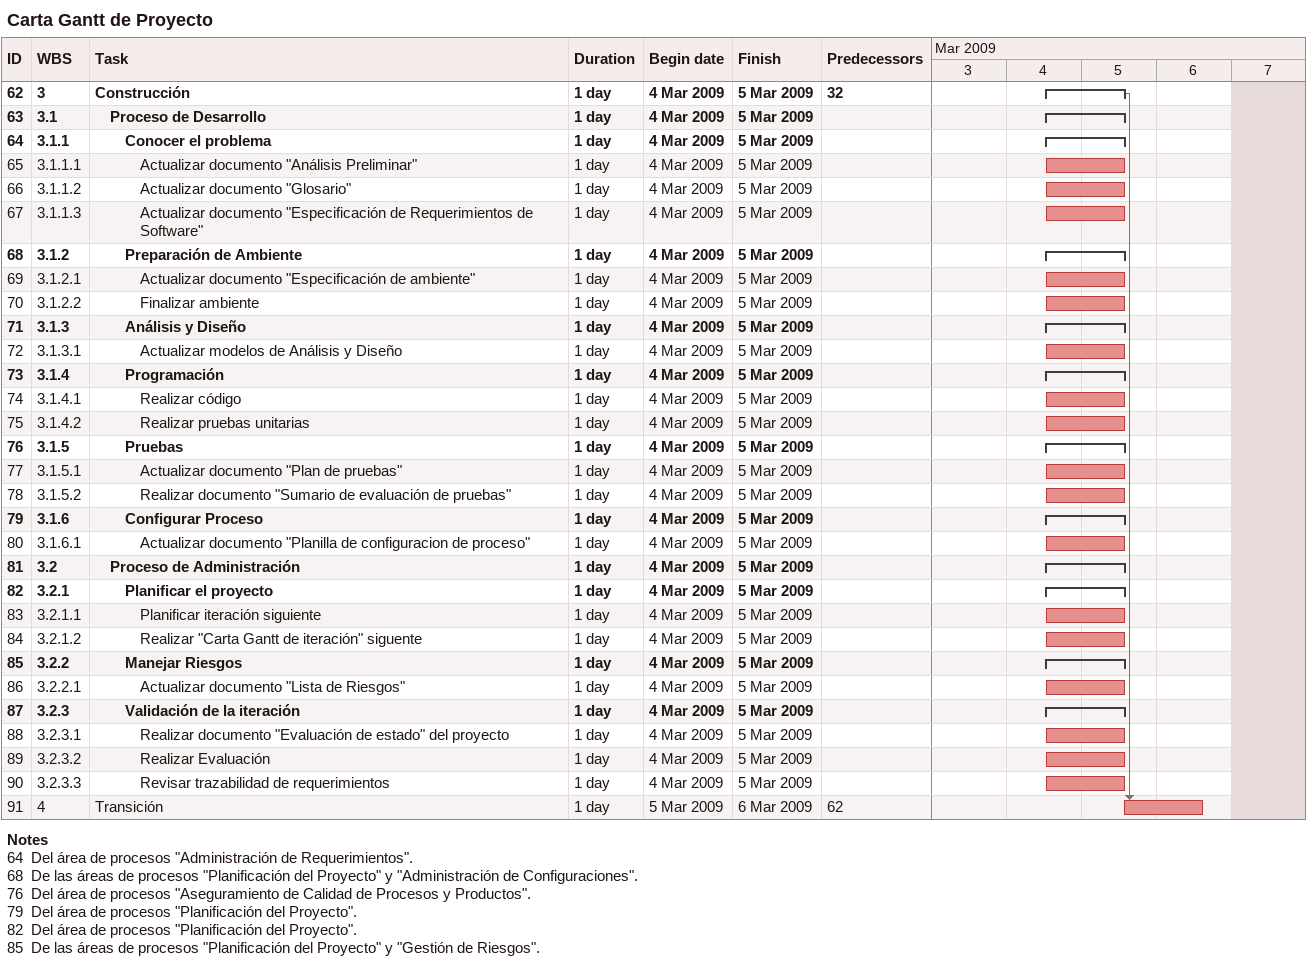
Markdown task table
Carta Gantt de Proyecto

| ID | WBS | Task | Duration | Start | Finish | Predecessors |
|---|---|---|---|---|---|---|
| 62 | 3 | **Construcción** | 1d | 2009-03-04 | 2009-03-05 | 32 |
| 63 | 3.1 | **Proceso de Desarrollo** | 1d | 2009-03-04 | 2009-03-05 |  |
| 64 | 3.1.1 | **Conocer el problema** | 1d | 2009-03-04 | 2009-03-05 |  |
| 65 | 3.1.1.1 | Actualizar documento "Análisis Preliminar" | 1d | 2009-03-04 | 2009-03-05 |  |
| 66 | 3.1.1.2 | Actualizar documento "Glosario" | 1d | 2009-03-04 | 2009-03-05 |  |
| 67 | 3.1.1.3 | Actualizar documento "Especificación de Requerimientos de Software" | 1d | 2009-03-04 | 2009-03-05 |  |
| 68 | 3.1.2 | **Preparación de Ambiente** | 1d | 2009-03-04 | 2009-03-05 |  |
| 69 | 3.1.2.1 | Actualizar documento "Especificación de ambiente" | 1d | 2009-03-04 | 2009-03-05 |  |
| 70 | 3.1.2.2 | Finalizar ambiente | 1d | 2009-03-04 | 2009-03-05 |  |
| 71 | 3.1.3 | **Análisis y Diseño** | 1d | 2009-03-04 | 2009-03-05 |  |
| 72 | 3.1.3.1 | Actualizar modelos de Análisis y Diseño | 1d | 2009-03-04 | 2009-03-05 |  |
| 73 | 3.1.4 | **Programación** | 1d | 2009-03-04 | 2009-03-05 |  |
| 74 | 3.1.4.1 | Realizar código | 1d | 2009-03-04 | 2009-03-05 |  |
| 75 | 3.1.4.2 | Realizar pruebas unitarias | 1d | 2009-03-04 | 2009-03-05 |  |
| 76 | 3.1.5 | **Pruebas** | 1d | 2009-03-04 | 2009-03-05 |  |
| 77 | 3.1.5.1 | Actualizar documento "Plan de pruebas" | 1d | 2009-03-04 | 2009-03-05 |  |
| 78 | 3.1.5.2 | Realizar documento "Sumario de evaluación de pruebas" | 1d | 2009-03-04 | 2009-03-05 |  |
| 79 | 3.1.6 | **Configurar Proceso** | 1d | 2009-03-04 | 2009-03-05 |  |
| 80 | 3.1.6.1 | Actualizar documento "Planilla de configuracion de proceso" | 1d | 2009-03-04 | 2009-03-05 |  |
| 81 | 3.2 | **Proceso de Administración** | 1d | 2009-03-04 | 2009-03-05 |  |
| 82 | 3.2.1 | **Planificar el proyecto** | 1d | 2009-03-04 | 2009-03-05 |  |
| 83 | 3.2.1.1 | Planificar iteración siguiente | 1d | 2009-03-04 | 2009-03-05 |  |
| 84 | 3.2.1.2 | Realizar "Carta Gantt de iteración" siguente | 1d | 2009-03-04 | 2009-03-05 |  |
| 85 | 3.2.2 | **Manejar Riesgos** | 1d | 2009-03-04 | 2009-03-05 |  |
| 86 | 3.2.2.1 | Actualizar documento "Lista de Riesgos" | 1d | 2009-03-04 | 2009-03-05 |  |
| 87 | 3.2.3 | **Validación de la iteración** | 1d | 2009-03-04 | 2009-03-05 |  |
| 88 | 3.2.3.1 | Realizar documento "Evaluación de estado" del proyecto | 1d | 2009-03-04 | 2009-03-05 |  |
| 89 | 3.2.3.2 | Realizar Evaluación | 1d | 2009-03-04 | 2009-03-05 |  |
| 90 | 3.2.3.3 | Revisar trazabilidad de requerimientos | 1d | 2009-03-04 | 2009-03-05 |  |
| 91 | 4 | Transición | 1d | 2009-03-05 | 2009-03-06 | 62 |

Notes
- 64: Del área de procesos "Administración de Requerimientos".
- 68: De las áreas de procesos "Planificación del Proyecto" y "Administración de Configuraciones".
- 76: Del área de procesos "Aseguramiento de Calidad de Procesos y Productos".
- 79: Del área de procesos "Planificación del Proyecto".
- 82: Del área de procesos "Planificación del Proyecto".
- 85: De las áreas de procesos "Planificación del Proyecto" y "Gestión de Riesgos".
